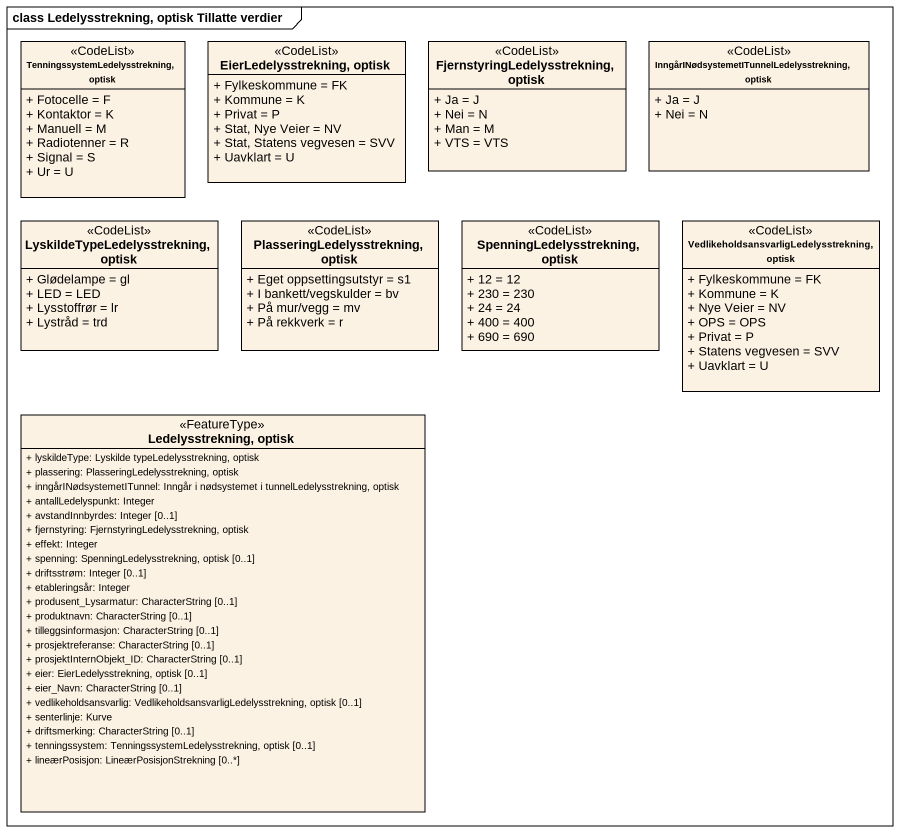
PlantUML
@startuml
mainframe class Ledelysstrekning, optisk Tillatte verdier
hide circle
hide empty members
skinparam classAttributeIconSize 0
class "TenningssystemLedelysstrekning, optisk" as TenningssystemLedelysstrekni <<CodeList>> {
  + Fotocelle = F
  + Kontaktor = K
  + Manuell = M
  + Radiotenner = R
  + Signal = S
  + Ur = U
}
class "EierLedelysstrekning, optisk" as EierLedelysstrekning_optisk <<CodeList>> {
  + Fylkeskommune = FK
  + Kommune = K
  + Privat = P
  + Stat, Nye Veier = NV
  + Stat, Statens vegvesen = SVV
  + Uavklart = U
}
class "FjernstyringLedelysstrekning, optisk" as FjernstyringLedelysstrekning <<CodeList>> {
  + Ja = J
  + Nei = N
  + Man = M
  + VTS = VTS
}
class "InngårINødsystemetITunnelLedelysstrekning, optisk" as InngårINødsystemetITunnelLed <<CodeList>> {
  + Ja = J
  + Nei = N
}
class "LyskildeTypeLedelysstrekning, optisk" as LyskildeTypeLedelysstrekning <<CodeList>> {
  + Glødelampe = gl
  + LED = LED
  + Lysstoffrør = lr
  + Lystråd = trd
}
class "PlasseringLedelysstrekning, optisk" as PlasseringLedelysstrekning <<CodeList>> {
  + Eget oppsettingsutstyr = s1
  + I bankett/vegskulder = bv
  + På mur/vegg = mv
  + På rekkverk = r
}
class "SpenningLedelysstrekning, optisk" as SpenningLedelysstrekning <<CodeList>> {
  + 12 = 12
  + 230 = 230
  + 24 = 24
  + 400 = 400
  + 690 = 690
}
class "VedlikeholdsansvarligLedelysstrekning, optisk" as VedlikeholdsansvarligLedelys <<CodeList>> {
  + Fylkeskommune = FK
  + Kommune = K
  + Nye Veier = NV
  + OPS = OPS
  + Privat = P
  + Statens vegvesen = SVV
  + Uavklart = U
}
class "Ledelysstrekning, optisk" as Ledelysstrekning_optisk <<FeatureType>> {
  + lyskildeType: Lyskilde typeLedelysstrekning, optisk
  + plassering: PlasseringLedelysstrekning, optisk
  + inngårINødsystemetITunnel: Inngår i nødsystemet i tunnelLedelysstrekning, optisk
  + antallLedelyspunkt: Integer
  + avstandInnbyrdes: Integer [0..1]
  + fjernstyring: FjernstyringLedelysstrekning, optisk
  + effekt: Integer
  + spenning: SpenningLedelysstrekning, optisk [0..1]
  + driftsstrøm: Integer [0..1]
  + etableringsår: Integer
  + produsent_Lysarmatur: CharacterString [0..1]
  + produktnavn: CharacterString [0..1]
  + tilleggsinformasjon: CharacterString [0..1]
  + prosjektreferanse: CharacterString [0..1]
  + prosjektInternObjekt_ID: CharacterString [0..1]
  + eier: EierLedelysstrekning, optisk [0..1]
  + eier_Navn: CharacterString [0..1]
  + vedlikeholdsansvarlig: VedlikeholdsansvarligLedelysstrekning, optisk [0..1]
  + senterlinje: Kurve
  + driftsmerking: CharacterString [0..1]
  + tenningssystem: TenningssystemLedelysstrekning, optisk [0..1]
  + lineærPosisjon: LineærPosisjonStrekning [0..*]
}
@enduml
